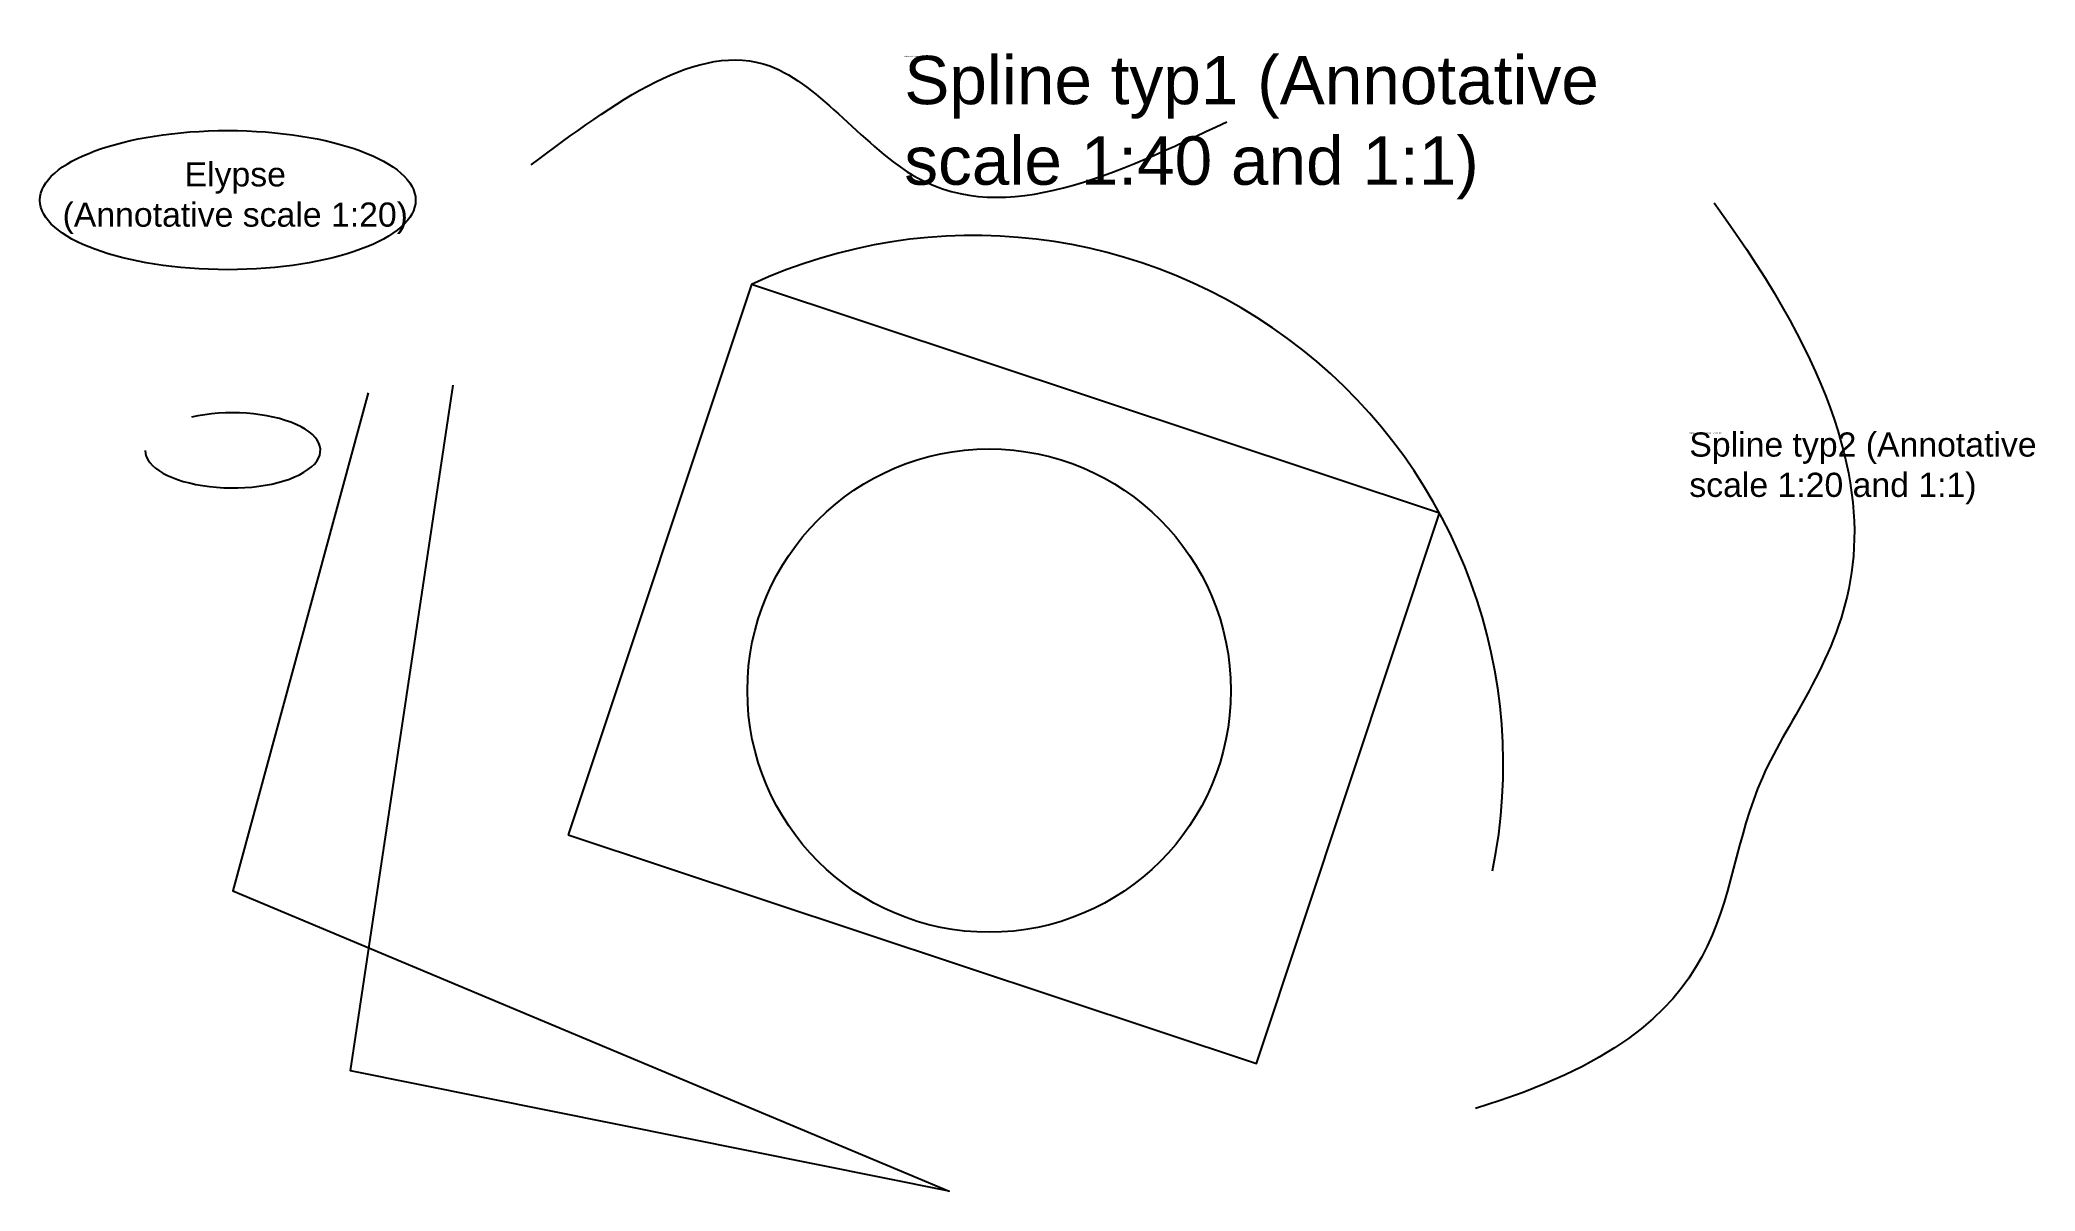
# Model space of a CAD drawing. Header units: millimetres. Extents: x 84 to 4210, y 248 to 2630.
import ezdxf

# ---------------------------------------------------------------- set-up
doc = ezdxf.new("R2010")
doc.units = ezdxf.units.MM
for name, color, linetype in [('0 @ 1', 7, 'Continuous'), ('0 @ 20', 7, 'Continuous'), ('0 @ 40', 7, 'Continuous')]:
    doc.layers.add(name, color=color, linetype=linetype)
doc.styles.add('Annotative', font='arial.ttf')

# ---------------------------------------------------------------- blocks, each defined once
blk = doc.blocks.new('*U10')
at = {"layer": '0 @ 1', "insert": (1871.5, 2597.4), "char_height": 2.5, "attachment_point": 1, "style": 'Annotative'}
blk.add_mtext_dynamic_manual_height_columns('Spline typ1 (Annotative scale 1:40 and 1:1)', width=958.144, gutter_width=0.312, heights=[0], dxfattribs=at)
at = {"layer": '0 @ 40', "insert": (1871.5, 2597.4), "char_height": 100, "attachment_point": 1, "style": 'Annotative'}
blk.add_mtext_dynamic_manual_height_columns('Spline typ1 (Annotative scale 1:40 and 1:1)', width=1591.8, gutter_width=12.5, heights=[0], dxfattribs=at)
blk = doc.blocks.new('*U11')
at = {"layer": '0 @ 1', "insert": (3495.1, 1818.2), "char_height": 2.5, "attachment_point": 1, "style": 'Annotative'}
blk.add_mtext_dynamic_manual_height_columns('Spline typ2 (Annotative scale 1:20 and 1:1)', width=958.144, gutter_width=0.312, heights=[0], dxfattribs=at)
at = {"layer": '0 @ 20', "insert": (3495.1, 1818.2), "char_height": 50, "attachment_point": 1, "style": 'Annotative'}
blk.add_mtext_dynamic_manual_height_columns('Spline typ2 (Annotative scale 1:20 and 1:1)', width=795.9, gutter_width=6.25, heights=[0], dxfattribs=at)

msp = doc.modelspace()

# ---------------------------------------------------------------- linework, layer by layer
msp.add_lwpolyline([(1176.5, 985.9), (2599.8, 512.5), (2978.6, 1651.1), (1555.3, 2124.6)], close=True)
msp.add_lwpolyline([(762.4, 1900.2), (482.6, 869.8), (1964.1, 248.5), (726.1, 497), (938.5, 1915.7)])
msp.add_circle((2047, 1284), 500)
msp.add_arc((2015, 1130.4), 1095.3, 348.4607, 114.8134)
msp.add_ellipse((472.3, 2298.9), major_axis=(388.5, 0), ratio=0.370426)
msp.add_ellipse((482.6, 1781.1), major_axis=(-181.3, 0), ratio=0.428394, start_param=0, end_param=5.204198)
msp.add_open_spline([(1099.6, 2371.7), (1272.9, 2501.1), (1570, 2723), (1946.6, 2179.8), (2309.6, 2352.3), (2538.3, 2461)], degree=3, knots=[0, 0, 0, 0, 534.319328, 916.512201, 1567.410754, 1567.410754, 1567.410754, 1567.410754])
msp.add_open_spline([(3546.4, 2293), (4061, 1589.7), (3451.9, 1117.4), (3619.9, 592.5), (3052.9, 419.3)], degree=3)

# ---------------------------------------------------------------- block references
for name in ['*U10', '*U11']:
    msp.add_blockref(name, (0, 0))

# ---------------------------------------------------------------- texts
at = {"layer": '0 @ 20', "insert": (487.8, 2303.1), "char_height": 50, "attachment_point": 5, "style": 'Annotative'}
msp.add_mtext_dynamic_manual_height_columns('Elypse \\P(Annotative scale 1:20)', width=795.9, gutter_width=6.25, heights=[0], dxfattribs=at)

doc.saveas('drawing.dxf')
